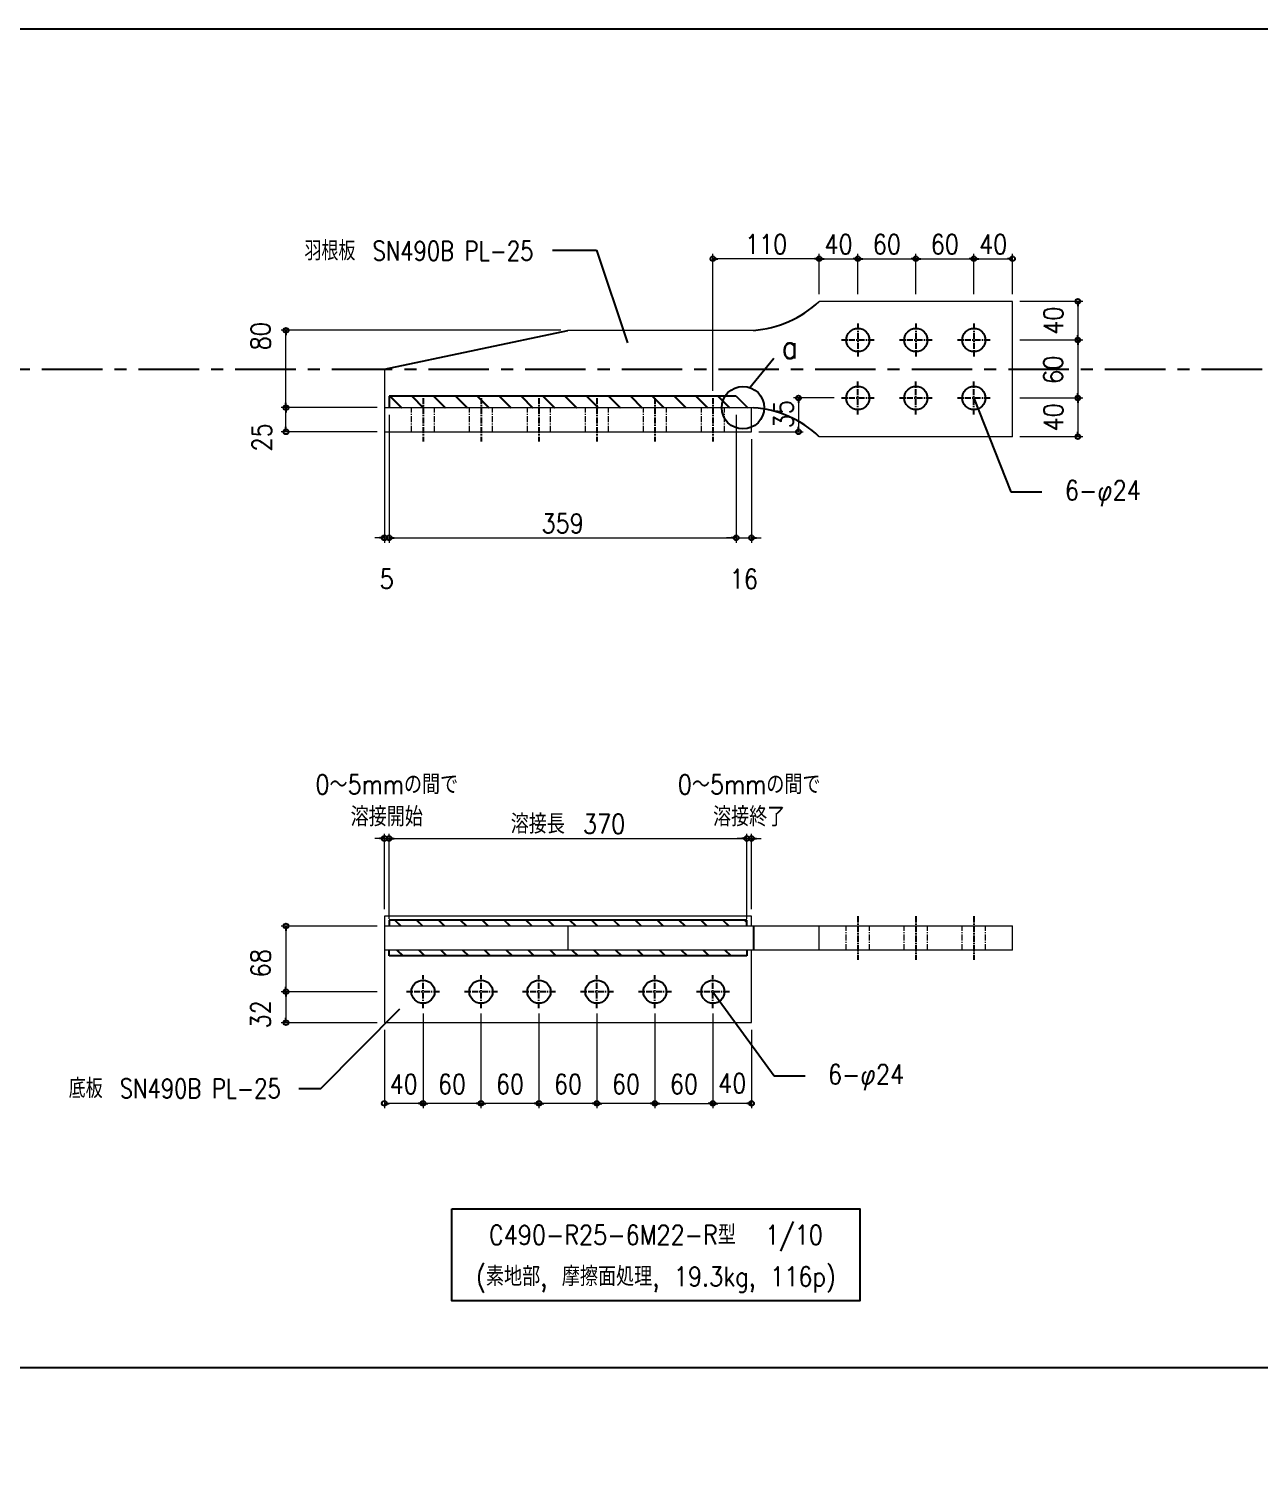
# Model space of a CAD drawing. Extents: x 89504 to 820828, y -104886 to 219894.
# Drawn here: x 818108 to 819382, y -103401 to -101916 of the extents above; entities that cross this region are included whole.
import ezdxf
from ezdxf.enums import TextEntityAlignment as Align

# ---------------------------------------------------------------- set-up
doc = ezdxf.new("R2010")
doc.units = 0
doc.header["$MEASUREMENT"] = 0
for name, pattern in [('CENTER', [2, 1.25, -0.25, 0.25, -0.25]), ('CENTER1', [10, 6.25, -1.25, 1.25, -1.25]), ('DUMMY', [0])]:
    doc.linetypes.add(name, pattern=pattern)
doc.layers.get('0').update_dxf_attribs({"color": 3, "linetype": 'CONTINUOUS'})
doc.layers.get('Defpoints').update_dxf_attribs({"linetype": 'CONTINUOUS'})
doc.layers.add('_1-F_ADDL', color=8, linetype='DUMMY', plot=False)
doc.layers.add('waku$0$DEF', color=161, linetype='CONTINUOUS', plot=False)
for name, color, linetype in [('I図面枠', 211, 'CONTINUOUS'), ('寸法', 4, 'CONTINUOUS'), ('金物', 7, 'CONTINUOUS')]:
    doc.layers.add(name, color=color, linetype=linetype)
doc.styles.add('DRACAD', font='txt', dxfattribs={"width": 0.85, "bigfont": 'extfont2'})
doc.styles.add('KANJI', font='simplex.shx', dxfattribs={"width": 0.7, "bigfont": 'extfont2.shx'})
doc.styles.add('S020', font='simplex.shx', dxfattribs={"width": 0.8, "height": 100, "bigfont": 'extfont2.shx'})
doc.dimstyles.new('S5', dxfattribs={"dimscale": 5, "dimtxt": 4, "dimasz": 1, "dimexe": 1, "dimexo": 1.5, "dimgap": 1, "dimtad": 1, "dimtxsty": 'KANJI', "dimblk": 'ORIGIN', "dimcen": 0, "dimclrd": 256, "dimclre": 256, "dimclrt": 256, "dimadec": 0, "dimazin": 0, "dimtfac": 1, "dimtmove": 2, "dimatfit": 2, "dimfxl": 1, "dimtolj": 2, "dimlwd": 5, "dimlwe": 5, "dimarcsym": 0})

# ---------------------------------------------------------------- blocks, each defined once
blk = doc.blocks.new('waku')
at = {"layer": 'waku$0$DEF'}
blk.add_lwpolyline([(-76102, 40666), (92098, 40666), (92098, -78134), (-76102, -78134)], close=True, dxfattribs=at)
blk = doc.blocks.new('_ORIGIN')
at = {"color": 0, "linetype": 'ByBlock'}
blk.add_line((0, 0), (-1, 0), dxfattribs=at)
blk.add_circle((0, 0), 0.5, dxfattribs=at)
blk = doc.blocks.new('*D82')
at = {"layer": 'Defpoints', "color": 0, "transparency": 16777216}
for p in [(818476.2, -102844.6), (818374.4, -102912.6), (818476.2, -102912.6)]:
    blk.add_point(p, dxfattribs=at)
at = {"layer": '寸法', "lineweight": 5, "transparency": 16777216}
for p, q in [((818468.7, -102844.6), (818369.4, -102844.6)), ((818374.4, -102849.6), (818374.4, -102907.6)), ((818468.7, -102912.6), (818369.4, -102912.6))]:
    blk.add_line(p, q, dxfattribs=at)
at = {"layer": '寸法', "lineweight": 5, "transparency": 16777216, "xscale": 5, "yscale": 5, "zscale": 5}
for p, rotation in [((818374.4, -102844.6), 90), ((818374.4, -102912.6), 270)]:
    blk.add_blockref('_ORIGIN', p, dxfattribs=dict(at, rotation=rotation))
at = {"layer": '寸法', "transparency": 16777216, "insert": (818348.2, -102883.1), "char_height": 20, "attachment_point": 5, "rotation": 90, "style": 'DRACAD'}
blk.add_mtext('\\A2;68', dxfattribs=at)
blk = doc.blocks.new('*D83')
at = {"layer": 'Defpoints', "color": 0, "transparency": 16777216}
for p in [(818476.2, -102912.6), (818374.4, -102944.6), (818476.2, -102944.6)]:
    blk.add_point(p, dxfattribs=at)
at = {"layer": '寸法', "lineweight": 5, "transparency": 16777216}
for p, q in [((818468.7, -102912.6), (818369.4, -102912.6)), ((818374.4, -102917.6), (818374.4, -102939.6)), ((818468.7, -102944.6), (818369.4, -102944.6))]:
    blk.add_line(p, q, dxfattribs=at)
at = {"layer": '寸法', "lineweight": 5, "transparency": 16777216, "xscale": 5, "yscale": 5, "zscale": 5}
for p, rotation in [((818374.4, -102912.6), 90), ((818374.4, -102944.6), 270)]:
    blk.add_blockref('_ORIGIN', p, dxfattribs=dict(at, rotation=rotation))
at = {"layer": '寸法', "transparency": 16777216, "insert": (818348.2, -102936), "char_height": 20, "attachment_point": 5, "rotation": 90, "style": 'DRACAD'}
blk.add_mtext('\\A2;32', dxfattribs=at)
blk = doc.blocks.new('*D84')
at = {"layer": 'Defpoints', "color": 0, "transparency": 16777216}
for p in [(818576.2, -102927.6), (818636.2, -102927.6), (818576.2, -103028.1)]:
    blk.add_point(p, dxfattribs=at)
at = {"layer": '寸法', "lineweight": 5, "transparency": 16777216}
for p, q in [((818576.2, -102935.1), (818576.2, -103033.1)), ((818636.2, -102935.1), (818636.2, -103033.1)), ((818631.2, -103028.1), (818581.2, -103028.1))]:
    blk.add_line(p, q, dxfattribs=at)
at = {"layer": '寸法', "lineweight": 5, "transparency": 16777216, "xscale": 5, "yscale": 5, "zscale": 5, "rotation": 180}
blk.add_blockref('_ORIGIN', (818576.2, -103028.1), dxfattribs=at)
at = {"layer": '寸法', "lineweight": 5, "transparency": 16777216, "xscale": 5, "yscale": 5, "zscale": 5}
blk.add_blockref('_ORIGIN', (818636.2, -103028.1), dxfattribs=at)
at = {"layer": '寸法', "transparency": 16777216, "insert": (818606.2, -103008.1), "char_height": 20, "attachment_point": 5, "style": 'DRACAD'}
blk.add_mtext('\\A2;60', dxfattribs=at)
blk = doc.blocks.new('*D113')
at = {"layer": 'Defpoints', "color": 0, "transparency": 16777216}
for p in [(818516.2, -102927.6), (818476.2, -102944.6), (818476.2, -103028.1)]:
    blk.add_point(p, dxfattribs=at)
at = {"layer": '寸法', "lineweight": 5, "transparency": 16777216}
for p, q in [((818516.2, -102935.1), (818516.2, -103033.1)), ((818476.2, -102952.1), (818476.2, -103033.1)), ((818511.2, -103028.1), (818481.2, -103028.1))]:
    blk.add_line(p, q, dxfattribs=at)
at = {"layer": '寸法', "lineweight": 5, "transparency": 16777216, "xscale": 5, "yscale": 5, "zscale": 5, "rotation": 180}
blk.add_blockref('_ORIGIN', (818476.2, -103028.1), dxfattribs=at)
at = {"layer": '寸法', "lineweight": 5, "transparency": 16777216, "xscale": 5, "yscale": 5, "zscale": 5}
blk.add_blockref('_ORIGIN', (818516.2, -103028.1), dxfattribs=at)
at = {"layer": '寸法', "transparency": 16777216, "insert": (818496.2, -103008.1), "char_height": 20, "attachment_point": 5, "style": 'DRACAD'}
blk.add_mtext('\\A2;40', dxfattribs=at)
blk = doc.blocks.new('*D114')
at = {"layer": 'Defpoints', "color": 0, "transparency": 16777216}
for p in [(818696.2, -102927.6), (818756.2, -102927.6), (818696.2, -103028.1)]:
    blk.add_point(p, dxfattribs=at)
at = {"layer": '寸法', "lineweight": 5, "transparency": 16777216}
for p, q in [((818696.2, -102935.1), (818696.2, -103033.1)), ((818756.2, -102935.1), (818756.2, -103033.1)), ((818751.2, -103028.1), (818701.2, -103028.1))]:
    blk.add_line(p, q, dxfattribs=at)
at = {"layer": '寸法', "lineweight": 5, "transparency": 16777216, "xscale": 5, "yscale": 5, "zscale": 5, "rotation": 180}
blk.add_blockref('_ORIGIN', (818696.2, -103028.1), dxfattribs=at)
at = {"layer": '寸法', "lineweight": 5, "transparency": 16777216, "xscale": 5, "yscale": 5, "zscale": 5}
blk.add_blockref('_ORIGIN', (818756.2, -103028.1), dxfattribs=at)
at = {"layer": '寸法', "transparency": 16777216, "insert": (818726.2, -103008.1), "char_height": 20, "attachment_point": 5, "style": 'DRACAD'}
blk.add_mtext('\\A2;60', dxfattribs=at)
blk = doc.blocks.new('*D115')
at = {"layer": 'Defpoints', "color": 0, "transparency": 16777216}
for p in [(818756.2, -102927.6), (818816.2, -102927.6), (818816.2, -103028.1)]:
    blk.add_point(p, dxfattribs=at)
at = {"layer": '寸法', "lineweight": 5, "transparency": 16777216}
for p, q in [((818756.2, -102935.1), (818756.2, -103033.1)), ((818816.2, -102935.1), (818816.2, -103033.1)), ((818761.2, -103028.1), (818811.2, -103028.1))]:
    blk.add_line(p, q, dxfattribs=at)
at = {"layer": '寸法', "lineweight": 5, "transparency": 16777216, "xscale": 5, "yscale": 5, "zscale": 5, "rotation": 180}
blk.add_blockref('_ORIGIN', (818756.2, -103028.1), dxfattribs=at)
at = {"layer": '寸法', "lineweight": 5, "transparency": 16777216, "xscale": 5, "yscale": 5, "zscale": 5}
blk.add_blockref('_ORIGIN', (818816.2, -103028.1), dxfattribs=at)
at = {"layer": '寸法', "transparency": 16777216, "insert": (818786.2, -103008.1), "char_height": 20, "attachment_point": 5, "style": 'DRACAD'}
blk.add_mtext('\\A2;60', dxfattribs=at)
blk = doc.blocks.new('*D116')
at = {"layer": 'Defpoints', "color": 0, "transparency": 16777216}
for p in [(818816.2, -102927.6), (818856.2, -102944.6), (818816.2, -103028.1)]:
    blk.add_point(p, dxfattribs=at)
at = {"layer": '寸法', "lineweight": 5, "transparency": 16777216}
for p, q in [((818816.2, -102935.1), (818816.2, -103033.1)), ((818856.2, -102952.1), (818856.2, -103033.1)), ((818851.2, -103028.1), (818821.2, -103028.1))]:
    blk.add_line(p, q, dxfattribs=at)
at = {"layer": '寸法', "lineweight": 5, "transparency": 16777216, "xscale": 5, "yscale": 5, "zscale": 5, "rotation": 180}
blk.add_blockref('_ORIGIN', (818816.2, -103028.1), dxfattribs=at)
at = {"layer": '寸法', "lineweight": 5, "transparency": 16777216, "xscale": 5, "yscale": 5, "zscale": 5}
blk.add_blockref('_ORIGIN', (818856.2, -103028.1), dxfattribs=at)
at = {"layer": '寸法', "transparency": 16777216, "insert": (818836.2, -103007.3), "char_height": 20, "attachment_point": 5, "style": 'DRACAD'}
blk.add_mtext('\\A2;40', dxfattribs=at)
blk = doc.blocks.new('*D117')
at = {"layer": 'Defpoints', "color": 0, "transparency": 16777216}
for p in [(818636.2, -102927.6), (818696.2, -102927.6), (818636.2, -103028.1)]:
    blk.add_point(p, dxfattribs=at)
at = {"layer": '寸法', "lineweight": 5, "transparency": 16777216}
for p, q in [((818636.2, -102935.1), (818636.2, -103033.1)), ((818696.2, -102935.1), (818696.2, -103033.1)), ((818691.2, -103028.1), (818641.2, -103028.1))]:
    blk.add_line(p, q, dxfattribs=at)
at = {"layer": '寸法', "lineweight": 5, "transparency": 16777216, "xscale": 5, "yscale": 5, "zscale": 5, "rotation": 180}
blk.add_blockref('_ORIGIN', (818636.2, -103028.1), dxfattribs=at)
at = {"layer": '寸法', "lineweight": 5, "transparency": 16777216, "xscale": 5, "yscale": 5, "zscale": 5}
blk.add_blockref('_ORIGIN', (818696.2, -103028.1), dxfattribs=at)
at = {"layer": '寸法', "transparency": 16777216, "insert": (818666.2, -103008.1), "char_height": 20, "attachment_point": 5, "style": 'DRACAD'}
blk.add_mtext('\\A2;60', dxfattribs=at)
blk = doc.blocks.new('*D118')
at = {"layer": 'Defpoints', "color": 0, "transparency": 16777216}
for p in [(818516.2, -102927.6), (818576.2, -102927.6), (818516.2, -103028.1)]:
    blk.add_point(p, dxfattribs=at)
at = {"layer": '寸法', "lineweight": 5, "transparency": 16777216}
for p, q in [((818516.2, -102935.1), (818516.2, -103033.1)), ((818576.2, -102935.1), (818576.2, -103033.1)), ((818571.2, -103028.1), (818521.2, -103028.1))]:
    blk.add_line(p, q, dxfattribs=at)
at = {"layer": '寸法', "lineweight": 5, "transparency": 16777216, "xscale": 5, "yscale": 5, "zscale": 5, "rotation": 180}
blk.add_blockref('_ORIGIN', (818516.2, -103028.1), dxfattribs=at)
at = {"layer": '寸法', "lineweight": 5, "transparency": 16777216, "xscale": 5, "yscale": 5, "zscale": 5}
blk.add_blockref('_ORIGIN', (818576.2, -103028.1), dxfattribs=at)
at = {"layer": '寸法', "transparency": 16777216, "insert": (818546.2, -103008.1), "char_height": 20, "attachment_point": 5, "style": 'DRACAD'}
blk.add_mtext('\\A2;60', dxfattribs=at)
blk = doc.blocks.new('*D122')
at = {"layer": 'Defpoints', "color": 0, "linetype": 'Continuous', "transparency": 16777216}
for p in [(818481.2, -102754.1), (818476.2, -102834.6), (818481.2, -102844.6)]:
    blk.add_point(p, dxfattribs=at)
at = {"layer": '寸法', "linetype": 'Continuous', "lineweight": 5, "transparency": 16777216}
for p, q in [((818471.2, -102754.1), (818466.2, -102754.1)), ((818476.2, -102827.1), (818476.2, -102749.1)), ((818476.2, -102754.1), (818481.2, -102754.1)), ((818481.2, -102837.1), (818481.2, -102749.1)), ((818486.2, -102754.1), (818491.2, -102754.1))]:
    blk.add_line(p, q, dxfattribs=at)
at = {"layer": '寸法', "linetype": 'Continuous', "lineweight": 5, "transparency": 16777216, "xscale": 5, "yscale": 5, "zscale": 5}
blk.add_blockref('_ORIGIN', (818476.2, -102754.1), dxfattribs=at)
at = {"layer": '寸法', "linetype": 'Continuous', "lineweight": 5, "transparency": 16777216, "xscale": 5, "yscale": 5, "zscale": 5, "rotation": 180}
blk.add_blockref('_ORIGIN', (818481.2, -102754.1), dxfattribs=at)
at = {"layer": '寸法', "linetype": 'Continuous', "transparency": 16777216, "insert": (818478.7, -102714.9), "char_height": 20, "attachment_point": 5, "style": 'DRACAD'}
blk.add_mtext('\\A2;0～5mmの間で\\P溶接開始', dxfattribs=at)
blk = doc.blocks.new('*D123')
at = {"layer": 'Defpoints', "color": 0, "linetype": 'Continuous', "transparency": 16777216}
for p in [(818851.2, -102754.1), (818481.2, -102844.6), (818851.2, -102844.6)]:
    blk.add_point(p, dxfattribs=at)
at = {"layer": '寸法', "linetype": 'Continuous', "lineweight": 5, "transparency": 16777216}
for p, q in [((818481.2, -102837.1), (818481.2, -102749.1)), ((818486.2, -102754.1), (818846.2, -102754.1)), ((818851.2, -102837.1), (818851.2, -102749.1))]:
    blk.add_line(p, q, dxfattribs=at)
at = {"layer": '寸法', "linetype": 'Continuous', "lineweight": 5, "transparency": 16777216, "xscale": 5, "yscale": 5, "zscale": 5, "rotation": 180}
blk.add_blockref('_ORIGIN', (818481.2, -102754.1), dxfattribs=at)
at = {"layer": '寸法', "linetype": 'Continuous', "lineweight": 5, "transparency": 16777216, "xscale": 5, "yscale": 5, "zscale": 5}
blk.add_blockref('_ORIGIN', (818851.2, -102754.1), dxfattribs=at)
at = {"layer": '寸法', "linetype": 'Continuous', "transparency": 16777216, "insert": (818666.2, -102739.1), "char_height": 20, "attachment_point": 5, "style": 'DRACAD'}
blk.add_mtext('\\A2;溶接長\u3000370', dxfattribs=at)
blk = doc.blocks.new('*D124')
at = {"layer": 'Defpoints', "color": 0, "linetype": 'Continuous', "transparency": 16777216}
for p in [(818856.2, -102754.1), (818856.2, -102834.6), (818851.2, -102844.6)]:
    blk.add_point(p, dxfattribs=at)
at = {"layer": '寸法', "linetype": 'Continuous', "lineweight": 5, "transparency": 16777216}
for p, q in [((818846.2, -102754.1), (818841.2, -102754.1)), ((818851.2, -102837.1), (818851.2, -102749.1)), ((818851.2, -102754.1), (818856.2, -102754.1)), ((818856.2, -102827.1), (818856.2, -102749.1)), ((818861.2, -102754.1), (818866.2, -102754.1))]:
    blk.add_line(p, q, dxfattribs=at)
at = {"layer": '寸法', "linetype": 'Continuous', "lineweight": 5, "transparency": 16777216, "xscale": 5, "yscale": 5, "zscale": 5}
blk.add_blockref('_ORIGIN', (818851.2, -102754.1), dxfattribs=at)
at = {"layer": '寸法', "linetype": 'Continuous', "lineweight": 5, "transparency": 16777216, "xscale": 5, "yscale": 5, "zscale": 5, "rotation": 180}
blk.add_blockref('_ORIGIN', (818856.2, -102754.1), dxfattribs=at)
at = {"layer": '寸法', "linetype": 'Continuous', "transparency": 16777216, "insert": (818853.7, -102714.9), "char_height": 20, "attachment_point": 5, "style": 'DRACAD'}
blk.add_mtext('\\A2;0～5mmの間で\\P溶接終了', dxfattribs=at)
blk = doc.blocks.new('*D135')
at = {"layer": 'Defpoints', "color": 0, "transparency": 16777216}
for p in [(818816.2, -102154.4), (818926.2, -102196.9), (818816.2, -102298.4)]:
    blk.add_point(p, dxfattribs=at)
at = {"layer": '寸法', "lineweight": 5, "transparency": 16777216}
for p, q in [((818816.2, -102290.9), (818816.2, -102149.4)), ((818926.2, -102189.4), (818926.2, -102149.4)), ((818921.2, -102154.4), (818821.2, -102154.4))]:
    blk.add_line(p, q, dxfattribs=at)
at = {"layer": '寸法', "lineweight": 5, "transparency": 16777216, "xscale": 5, "yscale": 5, "zscale": 5, "rotation": 180}
blk.add_blockref('_ORIGIN', (818816.2, -102154.4), dxfattribs=at)
at = {"layer": '寸法', "lineweight": 5, "transparency": 16777216, "xscale": 5, "yscale": 5, "zscale": 5}
blk.add_blockref('_ORIGIN', (818926.2, -102154.4), dxfattribs=at)
at = {"layer": '寸法', "transparency": 16777216, "insert": (818871.2, -102139.4), "char_height": 20, "attachment_point": 5, "style": 'DRACAD'}
blk.add_mtext('\\A2;110', dxfattribs=at)
blk = doc.blocks.new('*D136')
at = {"layer": 'Defpoints', "color": 0, "transparency": 16777216}
for p in [(818374.4, -102228.4), (818666.2, -102228.4), (818476.2, -102308.4)]:
    blk.add_point(p, dxfattribs=at)
at = {"layer": '寸法', "lineweight": 5, "transparency": 16777216}
for p, q in [((818658.7, -102228.4), (818369.4, -102228.4)), ((818374.4, -102303.4), (818374.4, -102233.4)), ((818468.7, -102308.4), (818369.4, -102308.4))]:
    blk.add_line(p, q, dxfattribs=at)
at = {"layer": '寸法', "lineweight": 5, "transparency": 16777216, "xscale": 5, "yscale": 5, "zscale": 5}
for p, rotation in [((818374.4, -102228.4), 90), ((818374.4, -102308.4), 270)]:
    blk.add_blockref('_ORIGIN', p, dxfattribs=dict(at, rotation=rotation))
at = {"layer": '寸法', "transparency": 16777216, "insert": (818348.2, -102234.5), "char_height": 20, "attachment_point": 5, "rotation": 90, "style": 'DRACAD'}
blk.add_mtext('\\A2;80', dxfattribs=at)
blk = doc.blocks.new('*D137')
at = {"layer": 'Defpoints', "color": 0, "transparency": 16777216}
for p in [(818374.4, -102308.4), (818476.2, -102308.4), (818476.2, -102333.4)]:
    blk.add_point(p, dxfattribs=at)
at = {"layer": '寸法', "lineweight": 5, "transparency": 16777216}
for p, q in [((818468.7, -102308.4), (818369.4, -102308.4)), ((818374.4, -102328.4), (818374.4, -102313.4)), ((818468.7, -102333.4), (818369.4, -102333.4))]:
    blk.add_line(p, q, dxfattribs=at)
at = {"layer": '寸法', "lineweight": 5, "transparency": 16777216, "xscale": 5, "yscale": 5, "zscale": 5}
for p, rotation in [((818374.4, -102308.4), 90), ((818374.4, -102333.4), 270)]:
    blk.add_blockref('_ORIGIN', p, dxfattribs=dict(at, rotation=rotation))
at = {"layer": '寸法', "transparency": 16777216, "insert": (818349.4, -102339.2), "char_height": 20, "attachment_point": 5, "rotation": 90, "style": 'DRACAD'}
blk.add_mtext('\\A2;25', dxfattribs=at)
blk = doc.blocks.new('*D138')
at = {"layer": 'Defpoints', "color": 0, "transparency": 16777216}
for p in [(819126.2, -102198.4), (819126.2, -102238.4), (819193.9, -102238.4)]:
    blk.add_point(p, dxfattribs=at)
at = {"layer": '寸法', "lineweight": 5, "transparency": 16777216}
for p, q in [((819133.7, -102198.4), (819198.9, -102198.4)), ((819193.9, -102203.4), (819193.9, -102233.4)), ((819133.7, -102238.4), (819198.9, -102238.4))]:
    blk.add_line(p, q, dxfattribs=at)
at = {"layer": '寸法', "lineweight": 5, "transparency": 16777216, "xscale": 5, "yscale": 5, "zscale": 5}
for p, rotation in [((819193.9, -102198.4), 90), ((819193.9, -102238.4), 270)]:
    blk.add_blockref('_ORIGIN', p, dxfattribs=dict(at, rotation=rotation))
at = {"layer": '寸法', "transparency": 16777216, "insert": (819168.5, -102218.4), "char_height": 20, "attachment_point": 5, "rotation": 90, "style": 'DRACAD'}
blk.add_mtext('\\A2;40', dxfattribs=at)
blk = doc.blocks.new('*D139')
at = {"layer": 'Defpoints', "color": 0, "transparency": 16777216}
for p in [(819126.2, -102298.4), (819126.2, -102338.4), (819193.9, -102338.4)]:
    blk.add_point(p, dxfattribs=at)
at = {"layer": '寸法', "lineweight": 5, "transparency": 16777216}
for p, q in [((819133.7, -102298.4), (819198.9, -102298.4)), ((819193.9, -102303.4), (819193.9, -102333.4)), ((819133.7, -102338.4), (819198.9, -102338.4))]:
    blk.add_line(p, q, dxfattribs=at)
at = {"layer": '寸法', "lineweight": 5, "transparency": 16777216, "xscale": 5, "yscale": 5, "zscale": 5}
for p, rotation in [((819193.9, -102298.4), 90), ((819193.9, -102338.4), 270)]:
    blk.add_blockref('_ORIGIN', p, dxfattribs=dict(at, rotation=rotation))
at = {"layer": '寸法', "transparency": 16777216, "insert": (819168.5, -102318.4), "char_height": 20, "attachment_point": 5, "rotation": 90, "style": 'DRACAD'}
blk.add_mtext('\\A2;40', dxfattribs=at)
blk = doc.blocks.new('*D140')
at = {"layer": 'Defpoints', "color": 0, "transparency": 16777216}
for p in [(818966.2, -102154.4), (818926.2, -102198.4), (818966.2, -102198.4)]:
    blk.add_point(p, dxfattribs=at)
at = {"layer": '寸法', "lineweight": 5, "transparency": 16777216}
for p, q in [((818926.2, -102190.9), (818926.2, -102149.4)), ((818966.2, -102190.9), (818966.2, -102149.4)), ((818931.2, -102154.4), (818961.2, -102154.4))]:
    blk.add_line(p, q, dxfattribs=at)
at = {"layer": '寸法', "lineweight": 5, "transparency": 16777216, "xscale": 5, "yscale": 5, "zscale": 5, "rotation": 180}
blk.add_blockref('_ORIGIN', (818926.2, -102154.4), dxfattribs=at)
at = {"layer": '寸法', "lineweight": 5, "transparency": 16777216, "xscale": 5, "yscale": 5, "zscale": 5}
blk.add_blockref('_ORIGIN', (818966.2, -102154.4), dxfattribs=at)
at = {"layer": '寸法', "transparency": 16777216, "insert": (818946.2, -102139.4), "char_height": 20, "attachment_point": 5, "style": 'DRACAD'}
blk.add_mtext('\\A2;40', dxfattribs=at)
blk = doc.blocks.new('*D141')
at = {"layer": 'Defpoints', "color": 0, "transparency": 16777216}
for p in [(819086.2, -102154.4), (819026.2, -102198.4), (819086.2, -102198.4)]:
    blk.add_point(p, dxfattribs=at)
at = {"layer": '寸法', "lineweight": 5, "transparency": 16777216}
for p, q in [((819026.2, -102190.9), (819026.2, -102149.4)), ((819086.2, -102190.9), (819086.2, -102149.4)), ((819031.2, -102154.4), (819081.2, -102154.4))]:
    blk.add_line(p, q, dxfattribs=at)
at = {"layer": '寸法', "lineweight": 5, "transparency": 16777216, "xscale": 5, "yscale": 5, "zscale": 5, "rotation": 180}
blk.add_blockref('_ORIGIN', (819026.2, -102154.4), dxfattribs=at)
at = {"layer": '寸法', "lineweight": 5, "transparency": 16777216, "xscale": 5, "yscale": 5, "zscale": 5}
blk.add_blockref('_ORIGIN', (819086.2, -102154.4), dxfattribs=at)
at = {"layer": '寸法', "transparency": 16777216, "insert": (819056.2, -102139.4), "char_height": 20, "attachment_point": 5, "style": 'DRACAD'}
blk.add_mtext('\\A2;60', dxfattribs=at)
blk = doc.blocks.new('*D142')
at = {"layer": 'Defpoints', "color": 0, "transparency": 16777216}
for p in [(819026.2, -102154.4), (818966.2, -102198.4), (819026.2, -102198.4)]:
    blk.add_point(p, dxfattribs=at)
at = {"layer": '寸法', "lineweight": 5, "transparency": 16777216}
for p, q in [((818966.2, -102190.9), (818966.2, -102149.4)), ((819026.2, -102190.9), (819026.2, -102149.4)), ((818971.2, -102154.4), (819021.2, -102154.4))]:
    blk.add_line(p, q, dxfattribs=at)
at = {"layer": '寸法', "lineweight": 5, "transparency": 16777216, "xscale": 5, "yscale": 5, "zscale": 5, "rotation": 180}
blk.add_blockref('_ORIGIN', (818966.2, -102154.4), dxfattribs=at)
at = {"layer": '寸法', "lineweight": 5, "transparency": 16777216, "xscale": 5, "yscale": 5, "zscale": 5}
blk.add_blockref('_ORIGIN', (819026.2, -102154.4), dxfattribs=at)
at = {"layer": '寸法', "transparency": 16777216, "insert": (818996.2, -102139.4), "char_height": 20, "attachment_point": 5, "style": 'DRACAD'}
blk.add_mtext('\\A2;60', dxfattribs=at)
blk = doc.blocks.new('*D143')
at = {"layer": 'Defpoints', "color": 0, "transparency": 16777216}
for p in [(819126.2, -102154.4), (819086.2, -102198.4), (819126.2, -102198.4)]:
    blk.add_point(p, dxfattribs=at)
at = {"layer": '寸法', "lineweight": 5, "transparency": 16777216}
for p, q in [((819086.2, -102190.9), (819086.2, -102149.4)), ((819126.2, -102190.9), (819126.2, -102149.4)), ((819091.2, -102154.4), (819121.2, -102154.4))]:
    blk.add_line(p, q, dxfattribs=at)
at = {"layer": '寸法', "lineweight": 5, "transparency": 16777216, "xscale": 5, "yscale": 5, "zscale": 5, "rotation": 180}
blk.add_blockref('_ORIGIN', (819086.2, -102154.4), dxfattribs=at)
at = {"layer": '寸法', "lineweight": 5, "transparency": 16777216, "xscale": 5, "yscale": 5, "zscale": 5}
blk.add_blockref('_ORIGIN', (819126.2, -102154.4), dxfattribs=at)
at = {"layer": '寸法', "transparency": 16777216, "insert": (819106.2, -102139.4), "char_height": 20, "attachment_point": 5, "style": 'DRACAD'}
blk.add_mtext('\\A2;40', dxfattribs=at)
blk = doc.blocks.new('*D144')
at = {"layer": 'Defpoints', "color": 0, "transparency": 16777216}
for p in [(819126.2, -102238.4), (819126.2, -102298.4), (819193.9, -102298.4)]:
    blk.add_point(p, dxfattribs=at)
at = {"layer": '寸法', "lineweight": 5, "transparency": 16777216}
for p, q in [((819133.7, -102238.4), (819198.9, -102238.4)), ((819193.9, -102243.4), (819193.9, -102293.4)), ((819133.7, -102298.4), (819198.9, -102298.4))]:
    blk.add_line(p, q, dxfattribs=at)
at = {"layer": '寸法', "lineweight": 5, "transparency": 16777216, "xscale": 5, "yscale": 5, "zscale": 5}
for p, rotation in [((819193.9, -102238.4), 90), ((819193.9, -102298.4), 270)]:
    blk.add_blockref('_ORIGIN', p, dxfattribs=dict(at, rotation=rotation))
at = {"layer": '寸法', "transparency": 16777216, "insert": (819168.2, -102269.3), "char_height": 20, "attachment_point": 5, "rotation": 90, "style": 'DRACAD'}
blk.add_mtext('\\A2;60', dxfattribs=at)
blk = doc.blocks.new('*D145')
at = {"layer": 'Defpoints', "color": 0, "linetype": 'Continuous', "transparency": 16777216}
for p in [(818476.2, -102308.4), (818481.2, -102327.4), (818481.2, -102443.1)]:
    blk.add_point(p, dxfattribs=at)
at = {"layer": '寸法', "linetype": 'Continuous', "lineweight": 5, "transparency": 16777216}
for p, q in [((818476.2, -102315.9), (818476.2, -102448.1)), ((818481.2, -102334.9), (818481.2, -102448.1)), ((818471.2, -102443.1), (818466.2, -102443.1)), ((818476.2, -102443.1), (818481.2, -102443.1)), ((818486.2, -102443.1), (818491.2, -102443.1))]:
    blk.add_line(p, q, dxfattribs=at)
at = {"layer": '寸法', "linetype": 'Continuous', "lineweight": 5, "transparency": 16777216, "xscale": 5, "yscale": 5, "zscale": 5}
blk.add_blockref('_ORIGIN', (818476.2, -102443.1), dxfattribs=at)
at = {"layer": '寸法', "linetype": 'Continuous', "lineweight": 5, "transparency": 16777216, "xscale": 5, "yscale": 5, "zscale": 5, "rotation": 180}
blk.add_blockref('_ORIGIN', (818481.2, -102443.1), dxfattribs=at)
at = {"layer": '寸法', "linetype": 'Continuous', "transparency": 16777216, "insert": (818478.7, -102485.6), "char_height": 20, "attachment_point": 5, "style": 'DRACAD'}
blk.add_mtext('\\A2;5', dxfattribs=at)
blk = doc.blocks.new('*D146')
at = {"layer": 'Defpoints', "color": 0, "linetype": 'Continuous', "transparency": 16777216}
for p in [(818481.2, -102308.4), (818840.2, -102308.4), (818840.2, -102443.1)]:
    blk.add_point(p, dxfattribs=at)
at = {"layer": '寸法', "linetype": 'Continuous', "lineweight": 5, "transparency": 16777216}
for p, q in [((818481.2, -102315.9), (818481.2, -102448.1)), ((818840.2, -102315.9), (818840.2, -102448.1)), ((818486.2, -102443.1), (818835.2, -102443.1))]:
    blk.add_line(p, q, dxfattribs=at)
at = {"layer": '寸法', "linetype": 'Continuous', "lineweight": 5, "transparency": 16777216, "xscale": 5, "yscale": 5, "zscale": 5, "rotation": 180}
blk.add_blockref('_ORIGIN', (818481.2, -102443.1), dxfattribs=at)
at = {"layer": '寸法', "linetype": 'Continuous', "lineweight": 5, "transparency": 16777216, "xscale": 5, "yscale": 5, "zscale": 5}
blk.add_blockref('_ORIGIN', (818840.2, -102443.1), dxfattribs=at)
at = {"layer": '寸法', "linetype": 'Continuous', "transparency": 16777216, "insert": (818660.7, -102428.1), "char_height": 20, "attachment_point": 5, "style": 'DRACAD'}
blk.add_mtext('\\A2;359', dxfattribs=at)
blk = doc.blocks.new('*D147')
at = {"layer": 'Defpoints', "color": 0, "linetype": 'Continuous', "transparency": 16777216}
for p in [(818840.2, -102308.4), (818856.2, -102333.4), (818856.2, -102443.1)]:
    blk.add_point(p, dxfattribs=at)
at = {"layer": '寸法', "linetype": 'Continuous', "lineweight": 5, "transparency": 16777216}
for p, q in [((818840.2, -102315.9), (818840.2, -102448.1)), ((818856.2, -102340.9), (818856.2, -102448.1)), ((818835.2, -102443.1), (818830.2, -102443.1)), ((818840.2, -102443.1), (818856.2, -102443.1)), ((818861.2, -102443.1), (818866.2, -102443.1))]:
    blk.add_line(p, q, dxfattribs=at)
at = {"layer": '寸法', "linetype": 'Continuous', "lineweight": 5, "transparency": 16777216, "xscale": 5, "yscale": 5, "zscale": 5}
blk.add_blockref('_ORIGIN', (818840.2, -102443.1), dxfattribs=at)
at = {"layer": '寸法', "linetype": 'Continuous', "lineweight": 5, "transparency": 16777216, "xscale": 5, "yscale": 5, "zscale": 5, "rotation": 180}
blk.add_blockref('_ORIGIN', (818856.2, -102443.1), dxfattribs=at)
at = {"layer": '寸法', "linetype": 'Continuous', "transparency": 16777216, "insert": (818848.2, -102485.6), "char_height": 20, "attachment_point": 5, "style": 'DRACAD'}
blk.add_mtext('\\A2;16', dxfattribs=at)
blk = doc.blocks.new('*D167')
at = {"layer": 'Defpoints', "color": 0, "transparency": 16777216}
for p in [(818949.2, -102298.4), (818856.2, -102333.4), (818904.7, -102333.4)]:
    blk.add_point(p, dxfattribs=at)
at = {"layer": '寸法', "lineweight": 5, "transparency": 16777216}
for p, q in [((818941.7, -102298.4), (818899.7, -102298.4)), ((818904.7, -102303.4), (818904.7, -102328.4)), ((818863.7, -102333.4), (818909.7, -102333.4))]:
    blk.add_line(p, q, dxfattribs=at)
at = {"layer": '寸法', "lineweight": 5, "transparency": 16777216, "xscale": 5, "yscale": 5, "zscale": 5}
for p, rotation in [((818904.7, -102298.4), 90), ((818904.7, -102333.4), 270)]:
    blk.add_blockref('_ORIGIN', p, dxfattribs=dict(at, rotation=rotation))
at = {"layer": '寸法', "transparency": 16777216, "insert": (818889.3, -102315.2), "char_height": 20, "attachment_point": 5, "rotation": 90, "style": 'DRACAD'}
blk.add_mtext('\\A2;35', dxfattribs=at)

msp = doc.modelspace()

# ---------------------------------------------------------------- hatches: boundary and pattern name
at = {"layer": '金物', "ltscale": 6}
h = msp.add_hatch(dxfattribs=at)
h.set_pattern_fill('JIS_LC_20', color=256, scale=0.8, angle=90)
h.set_pattern_definition([(135, (816572.216, -105387.432), (-11.31371, -11.31371), []), (135, (816572.216, -105387.112), (-11.31371, -11.31371), [])])
h.paths.add_polyline_path([(818660.21647, -102308.43157), (818481.21647, -102308.43157), (818481.21647, -102296.43157), (818660.21647, -102296.43157)])
h.paths.add_polyline_path([(818840.21647, -102308.43157), (818660.21647, -102308.43157), (818660.21647, -102296.43157), (818840.21647, -102296.43157)])
h.paths.add_polyline_path([(818838.21647, -102308.43157), (818840.21647, -102302.43157)], flags=17)
h = msp.add_hatch(dxfattribs=at)
h.set_pattern_fill('JIS_LC_20', color=256, scale=0.8, angle=90)
h.set_pattern_definition([(135, (816571.216, -105923.574), (-11.31371, -11.31371), []), (135, (816571.216, -105923.254), (-11.31371, -11.31371), [])])
h.paths.add_polyline_path([(818659.21647, -102844.57408), (818481.21647, -102844.57408), (818481.21647, -102838.57408), (818659.21647, -102838.57408)])
h.paths.add_polyline_path([(818842.21647, -102844.57408), (818659.21647, -102844.57408), (818659.21647, -102838.57408), (818842.21647, -102838.57408)])
h.paths.add_polyline_path([(818851.21647, -102844.57408), (818842.21647, -102844.57408), (818842.21647, -102838.57408), (818851.21647, -102838.57408)])
h = msp.add_hatch(dxfattribs=at)
h.set_pattern_fill('JIS_LC_20', color=256, scale=0.8, angle=90)
h.set_pattern_definition([(135, (816571.216, -105929.574), (-11.31371, -11.31371), []), (135, (816571.216, -105929.254), (-11.31371, -11.31371), [])])
h.paths.add_polyline_path([(818659.21647, -102869.57408), (818481.21647, -102869.57408), (818481.21647, -102875.57408), (818659.21647, -102875.57408)])
h.paths.add_polyline_path([(818842.21647, -102869.57408), (818659.21647, -102869.57408), (818659.21647, -102875.57408), (818842.21647, -102875.57408)])
h.paths.add_polyline_path([(818851.21647, -102869.57408), (818842.21647, -102869.57408), (818842.21647, -102875.57408), (818851.21647, -102875.57408)])

# ---------------------------------------------------------------- linework, layer by layer
at = {"layer": '_1-F_ADDL'}
msp.add_line((816622.5901, -103301.41828), (820827.5901, -103301.41828), dxfattribs=at)
at = {"layer": '寸法'}
for p, q in [((818650.30796, -102145.62826), (818695.80863, -102145.62826)), ((818695.80863, -102145.62826), (818727.92655, -102241.24024)), ((819086.21647, -102298.43157), (819124.51748, -102395.64059)), ((819124.51748, -102395.64059), (819156.66487, -102395.64059)), ((818816.21647, -102912.57408), (818879.48694, -102999.75)), ((818410.30396, -103012.7931), (818492.30994, -102930.32281)), ((818387.55362, -103012.7931), (818410.30396, -103012.7931)), ((818879.48694, -102999.75), (818911.63433, -102999.75))]:
    msp.add_line(p, q, dxfattribs=at)
at = {"layer": '寸法', "linetype": 'CENTER1'}
for p, q in [((818966.21647, -102221.43157), (818966.21647, -102255.43157)), ((819026.21647, -102221.43157), (819026.21647, -102255.43157)), ((819086.21647, -102221.43157), (819086.21647, -102255.43157)), ((818983.21647, -102238.43157), (818949.21647, -102238.43157)), ((819043.21647, -102238.43157), (819009.21647, -102238.43157)), ((819103.21647, -102238.43157), (819069.21647, -102238.43157)), ((818966.21647, -102315.43157), (818966.21647, -102281.43157)), ((819026.21647, -102315.43157), (819026.21647, -102281.43157)), ((819086.21647, -102315.43157), (819086.21647, -102281.43157)), ((818516.21647, -102298.43157), (818516.21647, -102343.43157)), ((818576.21647, -102298.43157), (818576.21647, -102343.43157)), ((818636.21647, -102298.43157), (818636.21647, -102343.43157)), ((818696.21647, -102298.43157), (818696.21647, -102343.43157)), ((818756.21647, -102298.43157), (818756.21647, -102343.43157)), ((818816.21647, -102298.43157), (818816.21647, -102343.43157)), ((818983.21647, -102298.43157), (818949.21647, -102298.43157)), ((819043.21647, -102298.43157), (819009.21647, -102298.43157)), ((819103.21647, -102298.43157), (819069.21647, -102298.43157)), ((818966.21647, -102834.57408), (818966.21647, -102879.57408)), ((819026.21647, -102834.57408), (819026.21647, -102879.57408)), ((819086.21647, -102834.57408), (819086.21647, -102879.57408)), ((818516.21647, -102929.57408), (818516.21647, -102895.57408)), ((818576.21647, -102929.57408), (818576.21647, -102895.57408)), ((818636.21647, -102929.57408), (818636.21647, -102895.57408)), ((818696.21647, -102929.57408), (818696.21647, -102895.57408)), ((818756.21647, -102929.57408), (818756.21647, -102895.57408)), ((818816.21647, -102929.57408), (818816.21647, -102895.57408)), ((818533.21647, -102912.57408), (818499.21647, -102912.57408)), ((818593.21647, -102912.57408), (818559.21647, -102912.57408)), ((818653.21647, -102912.57408), (818619.21647, -102912.57408)), ((818713.21647, -102912.57408), (818679.21647, -102912.57408)), ((818773.21647, -102912.57408), (818739.21647, -102912.57408)), ((818833.21647, -102912.57408), (818799.21647, -102912.57408))]:
    msp.add_line(p, q, dxfattribs=at)
at = {"layer": '寸法', "linetype": 'CENTER1', "ltscale": 10}
msp.add_line((817021.92787, -102268.43157), (819435.10203, -102268.43157), dxfattribs=at)
at = {"layer": '寸法', "ltscale": 4}
msp.add_line((818854.32244, -102287.53466), (818879.35935, -102257.1475), dxfattribs=at)
at = {"layer": '寸法'}
msp.add_lwpolyline([(818546.16369, -103137.06701), (818968.24094, -103137.06701), (818968.24094, -103232.36383), (818546.16369, -103232.36383)], close=True, dxfattribs=at)
at = {"layer": '寸法', "linetype": 'Continuous'}
msp.add_circle((818847.31647, -102308.43157), 22.04007, dxfattribs=at)
at = {"layer": '金物', "lineweight": 18}
for p, q in [((819126.21647, -102198.43157), (818926.21647, -102198.43157)), ((819126.21647, -102338.43157), (819126.21647, -102198.43157)), ((818858.21647, -102228.43157), (818666.21647, -102228.43157)), ((818476.21647, -102268.43157), (818476.21647, -102308.43157)), ((818476.21647, -102308.43157), (818476.21647, -102333.43157)), ((818858.21647, -102308.43157), (818476.21647, -102308.43157)), ((818856.21647, -102333.43157), (818856.21647, -102308.43157)), ((818476.21647, -102333.43157), (818856.21647, -102333.43157)), ((819126.21647, -102338.43157), (818926.21647, -102338.43157)), ((818476.21647, -102834.57408), (818476.21647, -102927.57408)), ((818856.21647, -102834.57408), (818476.21647, -102834.57408)), ((818856.21647, -102834.57408), (818476.21647, -102834.57408)), ((818476.21647, -102834.57408), (818476.21647, -102944.57408)), ((818856.21647, -102844.57408), (818856.21647, -102834.57408)), ((818476.21647, -102844.57408), (819126.21647, -102844.57408)), ((818666.21647, -102844.57408), (818666.21647, -102869.57408)), ((818666.21647, -102844.57408), (818666.21647, -102866.57408)), ((818666.21647, -102844.57408), (818666.21647, -102866.57408)), ((818666.21647, -102844.57408), (818666.21647, -102863.57408)), ((818926.21647, -102869.57408), (818926.21647, -102844.57408)), ((819126.21647, -102869.57408), (819126.21647, -102844.57408)), ((819126.21647, -102869.57408), (818476.21647, -102869.57408)), ((818856.21647, -102927.57408), (818856.21647, -102869.57408)), ((818856.21647, -102944.57408), (818856.21647, -102872.57408)), ((818476.21647, -102944.57408), (818856.21647, -102944.57408))]:
    msp.add_line(p, q, dxfattribs=at)
at = {"layer": '金物'}
for p, q in [((818476.21647, -102268.43157), (818666.21647, -102228.43157)), ((818840.21647, -102296.43157), (818481.21647, -102296.43157)), ((818851.21647, -102838.57408), (818481.21647, -102838.57408)), ((818851.21647, -102844.57408), (818851.21647, -102838.57408)), ((818851.21647, -102875.57408), (818481.21647, -102875.57408)), ((818851.21647, -102869.57408), (818851.21647, -102875.57408))]:
    msp.add_line(p, q, dxfattribs=at)
at = {"layer": '金物', "linetype": 'Continuous'}
for p, q in [((818481.21647, -102296.43157), (818481.21647, -102308.43157)), ((818840.21647, -102296.43157), (818852.21647, -102308.43157)), ((818481.21647, -102838.57408), (818481.21647, -102844.57408)), ((818481.21647, -102875.57408), (818481.21647, -102869.57408))]:
    msp.add_line(p, q, dxfattribs=at)
at = {"layer": '金物', "linetype": 'CENTER1', "lineweight": 18}
for p, q in [((818504.21647, -102333.43157), (818504.21647, -102308.43157)), ((818528.21647, -102333.43157), (818528.21647, -102308.43157)), ((818564.21647, -102333.43157), (818564.21647, -102308.43157)), ((818588.21647, -102333.43157), (818588.21647, -102308.43157)), ((818624.21647, -102333.43157), (818624.21647, -102308.43157)), ((818648.21647, -102333.43157), (818648.21647, -102308.43157)), ((818684.21647, -102333.43157), (818684.21647, -102308.43157)), ((818708.21647, -102333.43157), (818708.21647, -102308.43157)), ((818744.21647, -102333.43157), (818744.21647, -102308.43157)), ((818768.21647, -102333.43157), (818768.21647, -102308.43157)), ((818804.21647, -102333.43157), (818804.21647, -102308.43157)), ((818828.21647, -102333.43157), (818828.21647, -102308.43157))]:
    msp.add_line(p, q, dxfattribs=at)
at = {"layer": '金物', "ltscale": 2}
msp.add_line((818858.21647, -102844.57408), (818858.21647, -102869.57408), dxfattribs=at)
at = {"layer": '金物', "linetype": 'CENTER', "lineweight": 18, "ltscale": 5}
for p, q in [((818954.21647, -102869.57408), (818954.21647, -102844.57408)), ((818978.21647, -102869.57408), (818978.21647, -102844.57408)), ((819014.21647, -102869.57408), (819014.21647, -102844.57408)), ((819038.21647, -102869.57408), (819038.21647, -102844.57408)), ((819074.21647, -102869.57408), (819074.21647, -102844.57408)), ((819098.21647, -102869.57408), (819098.21647, -102844.57408))]:
    msp.add_line(p, q, dxfattribs=at)
at = {"layer": '金物', "ltscale": 2.5}
for centre in [(818966.21647, -102238.43157), (819026.21647, -102238.43157), (819086.21647, -102238.43157), (818966.21647, -102298.43157), (819026.21647, -102298.43157), (819086.21647, -102298.43157), (818516.21647, -102912.57408), (818576.21647, -102912.57408), (818636.21647, -102912.57408), (818696.21647, -102912.57408), (818756.21647, -102912.57408), (818816.21647, -102912.57408)]:
    msp.add_circle(centre, 12, dxfattribs=at)
at = {"layer": '金物', "ltscale": 2}
for centre, start, end in [((818850.42655, -102118.70775), 274.06094121, 313.55094581), ((818850.42655, -102418.1554), 46.44905419, 85.93905879)]:
    msp.add_arc(centre, 110, start, end, dxfattribs=at)

# ---------------------------------------------------------------- block references
at = {"layer": 'I図面枠', "xscale": 0.025, "yscale": 0.025, "zscale": 0.025}
msp.add_blockref('waku', (818525.15095, -102933.07418), dxfattribs=at)

# ---------------------------------------------------------------- texts
at = {"layer": '寸法', "style": 'S020', "width": 0.8}
for s, p in [('羽根板\u3000SN490B PL-25', (818511.97831, -102146.18203)), ('底板\u3000SN490B PL-25', (818259.25428, -103012.66696))]:
    msp.add_text(s, height=20, dxfattribs=at).set_placement(p, align=Align.MIDDLE_CENTER)
at = {"layer": '寸法', "ltscale": 4, "style": 'DRACAD', "width": 0.85}
msp.add_text('a', height=24, dxfattribs=at).set_placement((818904.10359, -102245.6476), align=Align.MIDDLE_RIGHT)
at = {"layer": '寸法', "linetype": 'Continuous', "lineweight": -3, "style": 'DRACAD', "width": 0.85}
msp.add_text('C490-R25-6M22-R型  1/10', height=20, dxfattribs=at).set_placement((818757.20231, -103164.16722), align=Align.MIDDLE_CENTER)
msp.add_text('(素地部, 摩擦面処理, 19.3kg, 116p)', height=20, dxfattribs=at).set_placement((818757.20231, -103208.53962), align=Align.MIDDLE)
at = {"layer": '寸法', "char_height": 20, "width": 98.9799312, "attachment_point": 3, "style": 'DRACAD'}
for insert in [(819259.05179, -102383.91726), (819014.02124, -102988.02667)]:
    msp.add_mtext('6-φ24', dxfattribs=dict(at, insert=insert))

# ---------------------------------------------------------------- dimensions: what is measured, and where the dimension line sits
at = {"layer": '寸法'}
for base, p1, p2, picture, middle in [((818816.21647, -102154.4093), (818926.21647, -102196.93157), (818816.21647, -102298.43157), '*D135', (818871.21647, -102139.4093)), ((818966.21647, -102154.4093), (818926.21647, -102198.43157), (818966.21647, -102198.43157), '*D140', (818946.21647, -102139.4093)), ((819026.21647, -102154.4093), (818966.21647, -102198.43157), (819026.21647, -102198.43157), '*D142', (818996.21647, -102139.4093)), ((819086.21647, -102154.4093), (819026.21647, -102198.43157), (819086.21647, -102198.43157), '*D141', (819056.21647, -102139.4093)), ((819126.21647, -102154.4093), (819086.21647, -102198.43157), (819126.21647, -102198.43157), '*D143', (819106.21647, -102139.4093))]:
    dim = msp.add_linear_dim(base=base, p1=p1, p2=p2, dimstyle='S5', override={"dimtxsty": 'DRACAD'}, dxfattribs=at)
    dim.commit()
    dim.dimension.update_dxf_attribs({"geometry": picture, "text_midpoint": middle})
for base, p1, p2, angle, picture, middle in [((819193.8703, -102238.43157), (819126.21647, -102198.43157), (819126.21647, -102238.43157), 90, '*D138', (819168.46442, -102218.43157)), ((818374.40858, -102228.43157), (818476.21647, -102308.43157), (818666.21647, -102228.43157), 270, '*D136', (818348.15858, -102234.50461)), ((819193.8703, -102298.43157), (819126.21647, -102238.43157), (819126.21647, -102298.43157), 90, '*D144', (819168.16839, -102269.26423)), ((818904.72542, -102333.43157), (818949.21647, -102298.43157), (818856.21647, -102333.43157), 90, '*D167', (818889.28704, -102315.24834)), ((819193.8703, -102338.43157), (819126.21647, -102298.43157), (819126.21647, -102338.43157), 90, '*D139', (819168.46442, -102318.43157)), ((818374.40858, -102308.43157), (818476.21647, -102333.43157), (818476.21647, -102308.43157), 270, '*D137', (818349.40858, -102339.18734)), ((818374.40858, -102912.57408), (818476.21647, -102844.57408), (818476.21647, -102912.57408), 90, '*D82', (818348.15858, -102883.07408)), ((818374.40858, -102944.57408), (818476.21647, -102912.57408), (818476.21647, -102944.57408), 90, '*D83', (818348.15858, -102936.01797))]:
    dim = msp.add_linear_dim(base=base, p1=p1, p2=p2, angle=angle, dimstyle='S5', override={"dimtxsty": 'DRACAD'}, dxfattribs=at)
    dim.commit()
    dim.dimension.update_dxf_attribs({"geometry": picture, "text_midpoint": middle, "dimtype": 160})
at = {"layer": '寸法', "linetype": 'Continuous'}
for base, p1, p2, picture, middle in [((818481.21647, -102443.11645), (818476.21647, -102308.43157), (818481.21647, -102327.43157), '*D145', (818478.71647, -102485.61645)), ((818840.21647, -102443.11645), (818481.21647, -102308.43157), (818840.21647, -102308.43157), '*D146', (818660.71647, -102428.11645)), ((818856.21647, -102443.11645), (818840.21647, -102308.43157), (818856.21647, -102333.43157), '*D147', (818848.21647, -102485.61645))]:
    dim = msp.add_linear_dim(base=base, p1=p1, p2=p2, dimstyle='S5', override={"dimtxsty": 'DRACAD'}, dxfattribs=at)
    dim.commit()
    dim.dimension.update_dxf_attribs({"geometry": picture, "text_midpoint": middle})
for base, p1, p2, text, picture, middle in [((818481.21647, -102754.09475), (818476.21647, -102834.57408), (818481.21647, -102844.57408), '0～<>mmの間で\\P溶接開始', '*D122', (818478.71647, -102714.92809)), ((818856.21647, -102754.09475), (818851.21647, -102844.57408), (818856.21647, -102834.57408), '0～<>mmの間で\\P溶接終了', '*D124', (818853.71647, -102714.92809)), ((818851.21647, -102754.09475), (818481.21647, -102844.57408), (818851.21647, -102844.57408), '溶接長\u3000<>', '*D123', (818666.21647, -102739.09475))]:
    dim = msp.add_linear_dim(base=base, p1=p1, p2=p2, text=text, dimstyle='S5', override={"dimtxsty": 'DRACAD'}, dxfattribs=at)
    dim.commit()
    dim.dimension.update_dxf_attribs({"geometry": picture, "text_midpoint": middle})
at = {"layer": '寸法'}
for base, p1, p2, picture, middle in [((818476.21647, -103028.0534), (818516.21647, -102927.57408), (818476.21647, -102944.57408), '*D113', (818496.21647, -103008.0534)), ((818516.21647, -103028.0534), (818576.21647, -102927.57408), (818516.21647, -102927.57408), '*D118', (818546.21647, -103008.0534)), ((818576.21647, -103028.0534), (818636.21647, -102927.57408), (818576.21647, -102927.57408), '*D84', (818606.21647, -103008.0534)), ((818636.21647, -103028.0534), (818696.21647, -102927.57408), (818636.21647, -102927.57408), '*D117', (818666.21647, -103008.0534)), ((818696.21647, -103028.0534), (818756.21647, -102927.57408), (818696.21647, -102927.57408), '*D114', (818726.21647, -103008.0534)), ((818816.21647, -103028.0534), (818756.21647, -102927.57408), (818816.21647, -102927.57408), '*D115', (818786.21647, -103008.0534)), ((818816.21647, -103028.0534), (818856.21647, -102944.57408), (818816.21647, -102927.57408), '*D116', (818836.21647, -103007.29174))]:
    dim = msp.add_linear_dim(base=base, p1=p1, p2=p2, dimstyle='S5', override={"dimtxsty": 'DRACAD'}, dxfattribs=at)
    dim.commit()
    dim.dimension.update_dxf_attribs({"geometry": picture, "text_midpoint": middle, "dimtype": 160})

doc.saveas('drawing.dxf')
